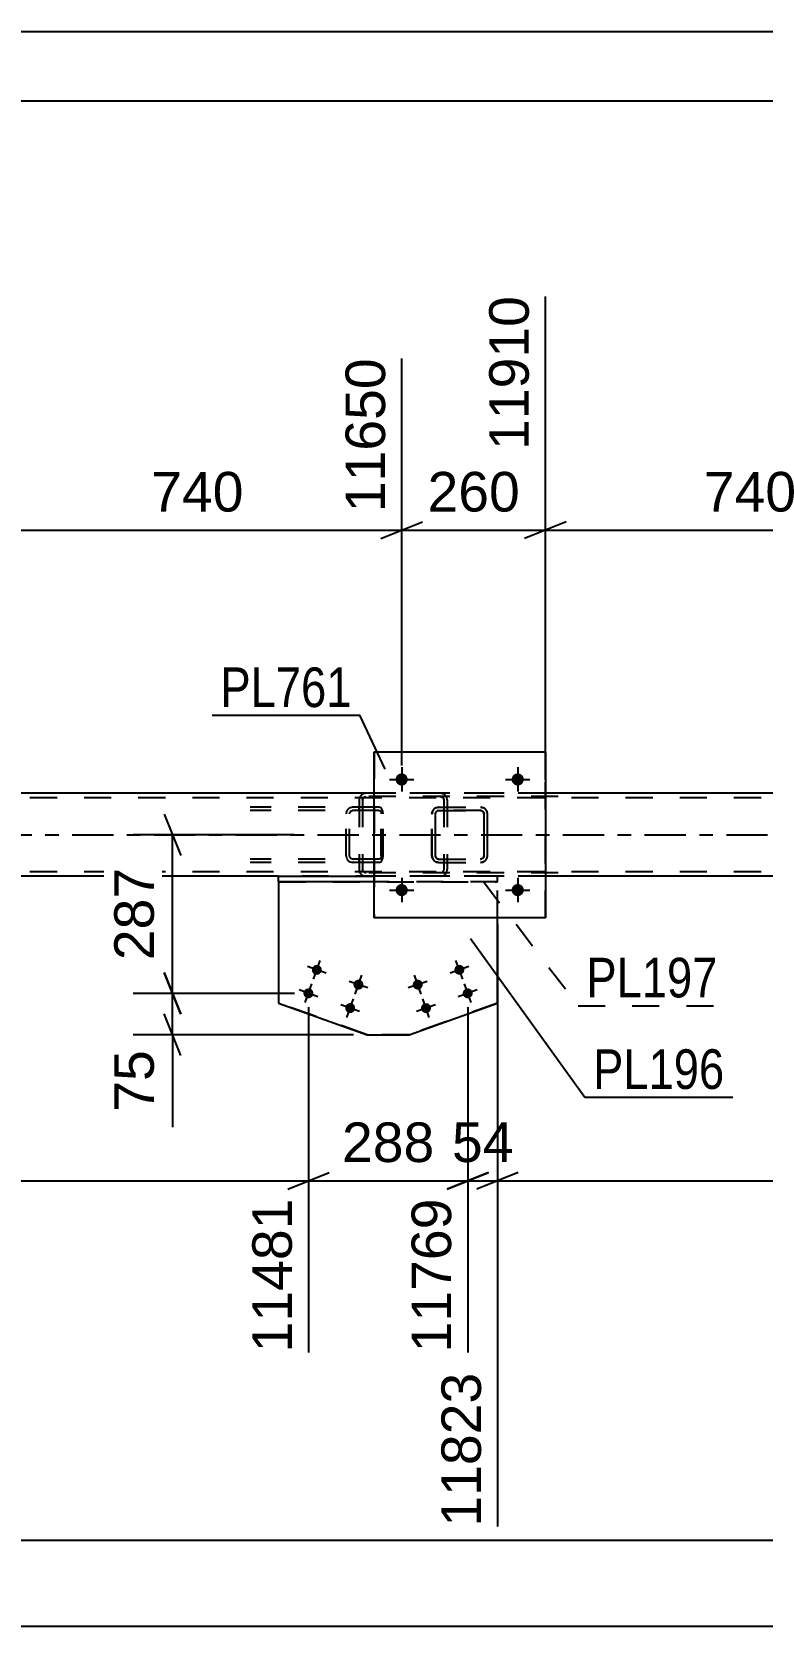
# Model space of a CAD drawing. Header units: millimetres. Extents: x -68 to 773, y -404 to 190.
# Drawn here: x 431.2 to 484, y 74.3 to 189.6 of the extents above; entities that cross this region are included whole.
import ezdxf

# ---------------------------------------------------------------- set-up
doc = ezdxf.new("R2010")
doc.units = ezdxf.units.MM
doc.linetypes.add('DXK_LINE_DOT2', pattern=[3.9198, 1.9599, -1.9599])
doc.linetypes.add('DXK_LINE_DOT3', pattern=[5.9187, 2.979, -0.9799, 0.9799, -0.9799])
doc.styles.add('Arial', font='ARIAL.TTF', dxfattribs={"height": 0.2})
doc.styles.add('Arial Narrow', font='ARIALN.TTF', dxfattribs={"height": 0.2})

# ---------------------------------------------------------------- blocks, each defined once
blk = doc.blocks.new('Unknown-318892922-1115')
at = {"color": 5, "linetype": 'Continuous'}
for p, q in [((773.35, 189.64), (-67.65, 189.64)), ((768.35, 184.64), (-62.65, 184.64))]:
    blk.add_line(p, q, dxfattribs=at)
blk = doc.blocks.new('Part-318892922-5512 - 5491')
at = {"color": 7, "linetype": 'DXK_LINE_DOT2'}
for p, q in [((456.31, 133.57), (446.96, 133.57)), ((456.31, 133.33), (446.96, 133.33)), ((453.93, 133.27), (453.9, 133.09)), ((453.9, 130.05), (453.9, 133.09)), ((454.15, 133.09), (454.17, 133.18)), ((454.15, 130.05), (454.15, 133.09)), ((454.17, 133.18), (454.22, 133.26)), ((454.4, 133.57), (454.21, 133.53)), ((454.22, 133.26), (454.3, 133.31)), ((454.3, 133.31), (454.4, 133.33)), ((454.85, 133.33), (454.85, 133.57)), ((456.41, 133.53), (456.31, 133.57)), ((456.31, 133.33), (456.36, 133.31)), ((456.36, 133.31), (456.41, 133.26)), ((456.5, 133.43), (456.41, 133.53)), ((456.41, 133.26), (456.44, 133.18)), ((456.44, 133.18), (456.45, 133.09)), ((456.45, 130.05), (456.45, 133.09)), ((456.56, 133.27), (456.5, 133.43)), ((456.58, 133.09), (456.56, 133.27)), ((456.58, 130.05), (456.58, 133.09)), ((456.31, 129.81), (446.96, 129.81)), ((456.31, 129.57), (446.96, 129.57)), ((453.9, 130.05), (453.93, 129.87)), ((454.17, 129.96), (454.15, 130.05)), ((454.22, 129.88), (454.17, 129.96)), ((454.21, 129.61), (454.4, 129.57)), ((454.3, 129.83), (454.22, 129.88)), ((454.4, 129.81), (454.3, 129.83)), ((454.85, 129.57), (454.85, 129.81)), ((456.36, 129.83), (456.31, 129.81)), ((456.31, 129.57), (456.41, 129.61)), ((456.41, 129.88), (456.36, 129.83)), ((456.44, 129.96), (456.41, 129.88)), ((456.41, 129.61), (456.5, 129.71)), ((456.45, 130.05), (456.44, 129.96)), ((456.5, 129.71), (456.56, 129.87)), ((456.56, 129.87), (456.58, 130.05))]:
    blk.add_line(p, q, dxfattribs=at)
for centre, start, end in [((454.39, 133.07), 111.1513, 156.1048), ((454.39, 130.06), 203.8952, 248.8487)]:
    blk.add_arc(centre, 0.492, start, end, dxfattribs=at)
blk = doc.blocks.new('Part-318892922-5693 - 5491')
at = {"color": 7, "linetype": 'DXK_LINE_DOT2'}
for p, q in [((454.88, 134.25), (454.85, 134.09)), ((454.85, 134.09), (454.85, 129.05)), ((454.88, 134.27), (454.88, 134.25)), ((455.1, 134.09), (455.12, 134.18)), ((455.1, 134.09), (455.1, 129.05)), ((455.12, 134.18), (455.18, 134.26)), ((455.36, 134.57), (455.16, 134.53)), ((455.18, 134.26), (455.26, 134.31)), ((455.26, 134.31), (455.36, 134.33)), ((469.26, 134.57), (455.36, 134.57)), ((469.26, 134.33), (455.36, 134.33)), ((460.92, 134.53), (460.72, 134.57)), ((460.72, 134.33), (460.82, 134.31)), ((460.82, 134.31), (460.9, 134.26)), ((460.9, 134.26), (460.96, 134.18)), ((460.96, 134.18), (460.98, 134.09)), ((460.98, 134.09), (460.98, 129.05)), ((461.23, 134.09), (461.19, 134.27)), ((461.23, 134.09), (461.23, 129.05)), ((454.85, 129.05), (454.86, 128.98)), ((454.86, 128.98), (454.88, 128.87)), ((455.11, 128.98), (455.1, 129.05)), ((455.12, 128.96), (455.11, 128.98)), ((455.18, 128.88), (455.12, 128.96)), ((455.16, 128.61), (455.36, 128.57)), ((455.26, 128.83), (455.18, 128.88)), ((455.36, 128.81), (455.26, 128.83)), ((469.26, 128.81), (455.36, 128.81)), ((469.26, 128.57), (455.36, 128.57)), ((460.82, 128.83), (460.72, 128.81)), ((460.72, 128.57), (460.92, 128.61)), ((460.9, 128.88), (460.82, 128.83)), ((460.96, 128.96), (460.9, 128.88)), ((460.98, 129.05), (460.96, 128.96)), ((461.19, 128.87), (461.23, 129.05))]:
    blk.add_line(p, q, dxfattribs=at)
for centre, start, end in [((455.34, 134.07), 110.7583, 155.68), ((460.74, 134.07), 24.32, 69.2417), ((455.34, 129.07), 204.32, 249.2417), ((460.74, 129.07), 290.7583, 335.68)]:
    blk.add_arc(centre, 0.496, start, end, dxfattribs=at)
blk = doc.blocks.new('Part-318892922-5683 - 5491')
at = {"color": 2, "linetype": 'Continuous'}
for p, q in [((455.93, 125.57), (455.93, 137.57)), ((455.93, 137.57), (455.93, 137.57)), ((455.93, 137.57), (468.33, 137.57)), ((468.33, 137.57), (468.33, 125.57)), ((455.93, 125.57), (455.93, 125.57)), ((468.33, 125.57), (455.93, 125.57))]:
    blk.add_line(p, q, dxfattribs=at)
at = {"color": 7, "linetype": 'DXK_LINE_DOT2'}
for p, q in [((455.93, 137.57), (455.93, 125.57)), ((455.93, 137.57), (455.93, 137.57)), ((468.33, 125.57), (468.33, 137.57)), ((455.93, 125.57), (455.93, 125.57))]:
    blk.add_line(p, q, dxfattribs=at)
blk = doc.blocks.new('Part-318892922-5593 - 5491')
at = {"color": 7, "linetype": 'DXK_LINE_DOT2'}
for p, q in [((460.12, 133.09), (460.16, 133.27)), ((460.12, 133.09), (460.13, 133.09)), ((460.12, 130.05), (460.12, 133.09)), ((460.17, 133.27), (460.13, 133.09)), ((460.13, 130.05), (460.13, 133.09)), ((460.38, 133.18), (460.36, 133.09)), ((460.37, 133.09), (460.36, 133.09)), ((460.36, 133.09), (460.36, 130.05)), ((460.37, 133.09), (460.39, 133.18)), ((460.37, 130.05), (460.37, 133.09)), ((460.44, 133.26), (460.38, 133.18)), ((460.39, 133.18), (460.44, 133.26)), ((460.42, 133.53), (460.6, 133.57)), ((460.61, 133.57), (460.43, 133.53)), ((460.44, 133.26), (460.52, 133.31)), ((460.51, 133.31), (460.44, 133.26)), ((460.6, 133.33), (460.51, 133.31)), ((460.52, 133.31), (460.61, 133.33)), ((460.61, 133.57), (460.6, 133.57)), ((460.6, 133.57), (463.64, 133.57)), ((460.6, 133.33), (460.61, 133.33)), ((463.64, 133.33), (460.6, 133.33)), ((460.61, 133.57), (463.65, 133.57)), ((460.61, 133.33), (463.65, 133.33)), ((463.64, 133.57), (463.65, 133.57)), ((463.64, 133.57), (463.83, 133.53)), ((463.65, 133.33), (463.64, 133.33)), ((463.74, 133.31), (463.64, 133.33)), ((463.83, 133.53), (463.65, 133.57)), ((463.65, 133.33), (463.74, 133.31)), ((463.74, 133.31), (463.74, 133.31)), ((463.74, 133.31), (463.82, 133.26)), ((463.81, 133.26), (463.74, 133.31)), ((463.87, 133.18), (463.81, 133.26)), ((463.82, 133.26), (463.87, 133.18)), ((463.87, 133.18), (463.89, 133.09)), ((463.88, 133.09), (463.87, 133.18)), ((463.89, 133.09), (463.88, 133.09)), ((463.88, 133.09), (463.88, 130.05)), ((463.89, 130.05), (463.89, 133.09)), ((464.09, 133.27), (464.12, 133.09)), ((464.13, 133.09), (464.09, 133.27)), ((464.13, 133.09), (464.12, 133.09)), ((464.12, 133.09), (464.12, 130.05)), ((464.13, 130.05), (464.13, 133.09)), ((460.13, 130.05), (460.12, 130.05)), ((460.16, 129.87), (460.12, 130.05)), ((460.13, 130.05), (460.17, 129.86)), ((460.36, 130.05), (460.37, 130.05)), ((460.36, 130.05), (460.38, 129.96)), ((460.39, 129.96), (460.37, 130.05)), ((460.38, 129.96), (460.44, 129.88)), ((460.44, 129.88), (460.39, 129.96)), ((460.42, 129.61), (460.43, 129.6)), ((460.6, 129.57), (460.42, 129.61)), ((460.43, 129.6), (460.61, 129.57)), ((460.52, 129.83), (460.44, 129.88)), ((460.44, 129.88), (460.51, 129.83)), ((460.51, 129.83), (460.6, 129.81)), ((460.61, 129.81), (460.52, 129.83)), ((460.61, 129.81), (460.6, 129.81)), ((460.6, 129.81), (463.64, 129.81)), ((460.61, 129.57), (460.6, 129.57)), ((460.6, 129.57), (463.64, 129.57)), ((460.61, 129.81), (463.65, 129.81)), ((460.61, 129.57), (463.65, 129.57)), ((463.64, 129.81), (463.74, 129.83)), ((463.64, 129.81), (463.65, 129.81)), ((463.83, 129.61), (463.64, 129.57)), ((463.64, 129.57), (463.65, 129.57)), ((463.74, 129.83), (463.65, 129.81)), ((463.65, 129.57), (463.83, 129.6)), ((463.82, 129.88), (463.74, 129.83)), ((463.74, 129.83), (463.81, 129.88)), ((463.81, 129.88), (463.87, 129.96)), ((463.87, 129.96), (463.82, 129.88)), ((463.89, 130.05), (463.87, 129.96)), ((463.87, 129.96), (463.88, 130.05)), ((463.88, 130.05), (463.89, 130.05)), ((464.12, 130.05), (464.09, 129.87)), ((464.09, 129.86), (464.13, 130.05)), ((464.12, 130.05), (464.13, 130.05))]:
    blk.add_line(p, q, dxfattribs=at)
at = {"color": 7, "linetype": 'DXK_LINE_DOT3'}
blk.add_line((462.13, 131.57), (462.12, 131.57), dxfattribs=at)
at = {"color": 7, "linetype": 'DXK_LINE_DOT2'}
for centre, start, end in [((460.6, 133.09), 112.5, 157.5), ((460.61, 133.09), 112.5, 157.5), ((463.64, 133.09), 22.5, 67.5), ((463.65, 133.09), 22.5, 67.5), ((460.6, 130.05), 202.5, 247.5), ((460.61, 130.05), 202.5, 247.5), ((463.64, 130.05), 292.5, 337.5), ((463.65, 130.05), 292.5, 337.5)]:
    blk.add_arc(centre, 0.48, start, end, dxfattribs=at)
blk = doc.blocks.new('Part-318892922-5745 - 5491')
at = {"color": 7, "linetype": 'DXK_LINE_DOT2'}
for p, q in [((668.17, 134.25), (7.94, 134.25)), ((468.33, 134.57), (455.93, 134.57)), ((668.17, 128.89), (7.94, 128.89)), ((468.33, 128.57), (449.02, 128.57))]:
    blk.add_line(p, q, dxfattribs=at)
at = {"color": 2, "linetype": 'Continuous'}
for p, q in [((455.93, 134.57), (428.34, 134.57)), ((495.93, 134.57), (468.33, 134.57)), ((449.02, 128.57), (428.34, 128.57)), ((495.93, 128.57), (468.33, 128.57))]:
    blk.add_line(p, q, dxfattribs=at)
at = {"color": 7, "linetype": 'DXK_LINE_DOT3'}
blk.add_line((7.94, 131.57), (668.17, 131.57), dxfattribs=at)
blk = doc.blocks.new('Bolt-318892922-5701 - 5491')
at = {"linetype": 'Continuous'}
for points in [[(457.49, 127.57), (457.5, 127.66), (457.53, 127.75), (457.57, 127.83), (457.64, 127.9), (457.71, 127.95), (457.79, 127.99), (457.88, 128.01), (457.98, 128.01), (458.07, 127.99), (458.15, 127.95), (458.22, 127.9), (458.29, 127.83), (458.33, 127.75), (458.36, 127.66), (458.37, 127.57), (458.36, 127.48), (458.33, 127.39), (458.29, 127.31), (458.22, 127.24), (458.15, 127.19), (458.07, 127.15), (457.98, 127.13), (457.88, 127.13), (457.79, 127.15), (457.71, 127.19), (457.64, 127.24), (457.57, 127.31), (457.53, 127.39), (457.5, 127.48)], [(465.89, 127.57), (465.9, 127.66), (465.93, 127.75), (465.97, 127.83), (466.04, 127.9), (466.11, 127.95), (466.19, 127.99), (466.28, 128.01), (466.38, 128.01), (466.47, 127.99), (466.55, 127.95), (466.62, 127.9), (466.69, 127.83), (466.73, 127.75), (466.76, 127.66), (466.77, 127.57), (466.76, 127.48), (466.73, 127.39), (466.69, 127.31), (466.62, 127.24), (466.55, 127.19), (466.47, 127.15), (466.38, 127.13), (466.28, 127.13), (466.19, 127.15), (466.11, 127.19), (466.04, 127.24), (465.97, 127.31), (465.93, 127.39), (465.9, 127.48)]]:
    blk.add_hatch(color=1, dxfattribs=at).paths.add_polyline_path(points)
at = {"color": 1, "linetype": 'Continuous'}
for p, q in [((457.93, 128.45), (457.93, 126.69)), ((466.33, 128.45), (466.33, 126.69)), ((457.05, 127.57), (458.81, 127.57)), ((465.45, 127.57), (467.21, 127.57))]:
    blk.add_line(p, q, dxfattribs=at)
blk = doc.blocks.new('Bolt-318892922-5702 - 5491')
at = {"linetype": 'Continuous'}
for points in [[(457.49, 135.57), (457.5, 135.66), (457.53, 135.75), (457.57, 135.83), (457.64, 135.9), (457.71, 135.95), (457.79, 135.99), (457.88, 136.01), (457.98, 136.01), (458.07, 135.99), (458.15, 135.95), (458.22, 135.9), (458.29, 135.83), (458.33, 135.75), (458.36, 135.66), (458.37, 135.57), (458.36, 135.48), (458.33, 135.39), (458.29, 135.31), (458.22, 135.24), (458.15, 135.19), (458.07, 135.15), (457.98, 135.13), (457.88, 135.13), (457.79, 135.15), (457.71, 135.19), (457.64, 135.24), (457.57, 135.31), (457.53, 135.39), (457.5, 135.48)], [(465.89, 135.57), (465.9, 135.66), (465.93, 135.75), (465.97, 135.83), (466.04, 135.9), (466.11, 135.95), (466.19, 135.99), (466.28, 136.01), (466.38, 136.01), (466.47, 135.99), (466.55, 135.95), (466.62, 135.9), (466.69, 135.83), (466.73, 135.75), (466.76, 135.66), (466.77, 135.57), (466.76, 135.48), (466.73, 135.39), (466.69, 135.31), (466.62, 135.24), (466.55, 135.19), (466.47, 135.15), (466.38, 135.13), (466.28, 135.13), (466.19, 135.15), (466.11, 135.19), (466.04, 135.24), (465.97, 135.31), (465.93, 135.39), (465.9, 135.48)]]:
    blk.add_hatch(color=1, dxfattribs=at).paths.add_polyline_path(points)
at = {"color": 1, "linetype": 'Continuous'}
for p, q in [((457.93, 136.45), (457.93, 134.69)), ((466.33, 136.45), (466.33, 134.69)), ((457.05, 135.57), (458.81, 135.57)), ((465.45, 135.57), (467.21, 135.57))]:
    blk.add_line(p, q, dxfattribs=at)
blk = doc.blocks.new('Part-318892922-5815 - 5491')
at = {"color": 2, "linetype": 'Continuous'}
for p, q in [((449.02, 128.17), (449.02, 119.39)), ((464.87, 119.39), (464.87, 125.57)), ((449.02, 119.39), (455.43, 117.11)), ((458.46, 117.11), (464.87, 119.39)), ((455.43, 117.11), (458.46, 117.11)), ((455.43, 117.11), (455.43, 117.11)), ((458.46, 117.11), (458.46, 117.11))]:
    blk.add_line(p, q, dxfattribs=at)
at = {"color": 7, "linetype": 'DXK_LINE_DOT2'}
for p, q in [((464.87, 128.17), (449.02, 128.17)), ((449.02, 128.17), (449.02, 128.17)), ((449.02, 128.17), (464.87, 128.17)), ((449.02, 128.17), (449.02, 128.17)), ((464.87, 125.57), (464.87, 128.17)), ((455.43, 117.11), (449.02, 119.39)), ((464.87, 119.39), (458.46, 117.11)), ((458.46, 117.11), (455.43, 117.11))]:
    blk.add_line(p, q, dxfattribs=at)
blk = doc.blocks.new('Part-318892922-5820 - 5491')
at = {"color": 2, "linetype": 'Continuous'}
for p, q in [((449.02, 128.17), (449.02, 128.57)), ((449.02, 128.57), (455.93, 128.57)), ((455.93, 128.17), (449.02, 128.17))]:
    blk.add_line(p, q, dxfattribs=at)
at = {"color": 7, "linetype": 'DXK_LINE_DOT2'}
for p, q in [((464.87, 128.57), (455.93, 128.57)), ((464.87, 128.17), (455.93, 128.17)), ((464.87, 128.17), (464.87, 128.57))]:
    blk.add_line(p, q, dxfattribs=at)
blk = doc.blocks.new('Bolt-318892922-5821 - 5491')
at = {"linetype": 'Continuous'}
for points in [[(451.78, 122.16), (451.86, 122.15), (451.93, 122.13), (452, 122.09), (452.05, 122.04), (452.1, 121.98), (452.13, 121.91), (452.14, 121.84), (452.14, 121.76), (452.13, 121.69), (452.1, 121.62), (452.05, 121.56), (452, 121.51), (451.93, 121.47), (451.86, 121.45), (451.78, 121.44), (451.71, 121.45), (451.64, 121.47), (451.57, 121.51), (451.52, 121.56), (451.47, 121.62), (451.44, 121.69), (451.43, 121.76), (451.43, 121.84), (451.44, 121.91), (451.47, 121.98), (451.52, 122.04), (451.57, 122.09), (451.64, 122.13), (451.71, 122.15)], [(454.8, 121.09), (454.87, 121.08), (454.95, 121.06), (455.01, 121.02), (455.07, 120.97), (455.11, 120.91), (455.14, 120.84), (455.16, 120.77), (455.16, 120.69), (455.14, 120.62), (455.11, 120.55), (455.07, 120.49), (455.01, 120.44), (454.95, 120.4), (454.87, 120.38), (454.8, 120.37), (454.72, 120.38), (454.65, 120.4), (454.59, 120.44), (454.53, 120.49), (454.49, 120.55), (454.46, 120.62), (454.44, 120.69), (454.44, 120.77), (454.46, 120.84), (454.49, 120.91), (454.53, 120.97), (454.59, 121.02), (454.65, 121.06), (454.72, 121.08)], [(451.18, 120.46), (451.26, 120.46), (451.33, 120.43), (451.39, 120.4), (451.45, 120.35), (451.49, 120.28), (451.52, 120.22), (451.54, 120.14), (451.54, 120.07), (451.52, 119.99), (451.49, 119.92), (451.45, 119.86), (451.39, 119.81), (451.33, 119.78), (451.26, 119.75), (451.18, 119.74), (451.11, 119.75), (451.04, 119.78), (450.97, 119.81), (450.91, 119.86), (450.87, 119.92), (450.84, 119.99), (450.82, 120.07), (450.82, 120.14), (450.84, 120.22), (450.87, 120.28), (450.91, 120.35), (450.97, 120.4), (451.04, 120.43), (451.11, 120.46)], [(454.2, 119.4), (454.27, 119.39), (454.34, 119.36), (454.41, 119.33), (454.47, 119.28), (454.51, 119.22), (454.54, 119.15), (454.56, 119.07), (454.56, 119), (454.54, 118.92), (454.51, 118.86), (454.47, 118.79), (454.41, 118.74), (454.34, 118.71), (454.27, 118.68), (454.2, 118.68), (454.12, 118.68), (454.05, 118.71), (453.99, 118.74), (453.93, 118.79), (453.89, 118.86), (453.86, 118.92), (453.84, 119), (453.84, 119.07), (453.86, 119.15), (453.89, 119.22), (453.93, 119.28), (453.99, 119.33), (454.05, 119.36), (454.12, 119.39)]]:
    blk.add_hatch(color=1, dxfattribs=at).paths.add_polyline_path(points)
at = {"color": 1, "linetype": 'Continuous'}
for p, q in [((451.54, 121.12), (452.02, 122.48)), ((452.46, 121.56), (451.11, 122.04)), ((454.56, 120.05), (455.04, 121.41)), ((451.86, 119.86), (450.5, 120.35)), ((450.94, 119.43), (451.42, 120.78)), ((455.48, 120.49), (454.12, 120.97)), ((454.88, 118.79), (453.52, 119.28)), ((453.96, 118.36), (454.44, 119.71))]:
    blk.add_line(p, q, dxfattribs=at)
blk = doc.blocks.new('Bolt-318892922-5822 - 5491')
at = {"linetype": 'Continuous'}
for points in [[(459.32, 120.45), (459.25, 120.41), (459.18, 120.38), (459.11, 120.37), (459.03, 120.38), (458.96, 120.4), (458.89, 120.43), (458.84, 120.48), (458.79, 120.54), (458.75, 120.6), (458.73, 120.67), (458.73, 120.75), (458.74, 120.82), (458.77, 120.89), (458.81, 120.96), (458.86, 121.01), (458.93, 121.05), (459, 121.08), (459.07, 121.09), (459.15, 121.09), (459.22, 121.07), (459.29, 121.03), (459.34, 120.99), (459.39, 120.93), (459.43, 120.86), (459.45, 120.79), (459.45, 120.71), (459.44, 120.64), (459.41, 120.57), (459.37, 120.51)], [(462.33, 121.52), (462.27, 121.48), (462.2, 121.45), (462.12, 121.44), (462.05, 121.45), (461.98, 121.47), (461.91, 121.5), (461.85, 121.55), (461.8, 121.61), (461.77, 121.67), (461.75, 121.74), (461.75, 121.82), (461.76, 121.89), (461.78, 121.96), (461.83, 122.03), (461.88, 122.08), (461.94, 122.12), (462.01, 122.15), (462.09, 122.16), (462.16, 122.16), (462.23, 122.14), (462.3, 122.1), (462.36, 122.06), (462.41, 122), (462.44, 121.93), (462.46, 121.86), (462.46, 121.78), (462.45, 121.71), (462.43, 121.64), (462.39, 121.58)], [(462.93, 119.83), (462.87, 119.78), (462.8, 119.76), (462.73, 119.75), (462.65, 119.75), (462.58, 119.77), (462.51, 119.8), (462.45, 119.85), (462.41, 119.91), (462.37, 119.98), (462.35, 120.05), (462.35, 120.12), (462.36, 120.2), (462.39, 120.27), (462.43, 120.33), (462.48, 120.38), (462.54, 120.43), (462.61, 120.45), (462.69, 120.46), (462.76, 120.46), (462.84, 120.44), (462.9, 120.41), (462.96, 120.36), (463.01, 120.3), (463.04, 120.23), (463.06, 120.16), (463.07, 120.09), (463.06, 120.01), (463.03, 119.94), (462.99, 119.88)], [(459.92, 118.76), (459.86, 118.71), (459.78, 118.69), (459.71, 118.68), (459.64, 118.68), (459.56, 118.7), (459.5, 118.73), (459.44, 118.78), (459.39, 118.84), (459.36, 118.91), (459.34, 118.98), (459.33, 119.05), (459.34, 119.13), (459.37, 119.2), (459.41, 119.26), (459.46, 119.31), (459.53, 119.36), (459.6, 119.38), (459.67, 119.39), (459.75, 119.39), (459.82, 119.37), (459.89, 119.34), (459.95, 119.29), (459.99, 119.23), (460.03, 119.16), (460.05, 119.09), (460.05, 119.02), (460.04, 118.94), (460.01, 118.87), (459.97, 118.81)]]:
    blk.add_hatch(color=1, dxfattribs=at).paths.add_polyline_path(points)
at = {"color": 1, "linetype": 'Continuous'}
for p, q in [((462.35, 121.12), (461.86, 122.48)), ((459.33, 120.05), (458.85, 121.41)), ((462.78, 122.04), (461.43, 121.56)), ((459.77, 120.97), (458.41, 120.49)), ((463.39, 120.35), (462.03, 119.86)), ((462.95, 119.43), (462.47, 120.78)), ((460.37, 119.28), (459.01, 118.79)), ((459.93, 118.36), (459.45, 119.71))]:
    blk.add_line(p, q, dxfattribs=at)
blk = doc.blocks.new('StraightDimension-318892922-6031 - 5491')
at = {"color": 7, "linetype": 'Continuous'}
for p, q in [((464.87, 125.13), (464.87, 81.53)), ((462.71, 119.1), (462.71, 94.13)), ((461.21, 105.95), (464.21, 107.15)), ((462.71, 106.55), (464.87, 106.55)), ((466.37, 107.15), (463.37, 105.95))]:
    blk.add_line(p, q, dxfattribs=at)
at = {"color": 0, "linetype": 'Continuous'}
blk.add_wipeout([(464.27, 93.25), (460.07, 93.25), (460.07, 80.93), (464.27, 80.93)], dxfattribs=at)
at = {"color": 3, "linetype": 'Continuous', "style": 'Arial'}
blk.add_text('11823', height=2.865, rotation=90.0002, dxfattribs=at).set_placement((463.67, 81.53))
at = {"color": 0}
blk.add_wipeout([(466.61, 107.3), (466.61, 111.5), (460.97, 111.5), (460.97, 107.3)], dxfattribs=at)
at = {"color": 3, "style": 'Arial'}
blk.add_text('54', height=2.865, dxfattribs=at).set_placement((461.57, 107.9))
blk = doc.blocks.new('StraightDimension-318892922-18368 - 5491')
at = {"color": 7, "linetype": 'Continuous'}
for p, q in [((468.33, 135.57), (468.33, 170.51)), ((457.93, 136.57), (457.93, 166.01)), ((456.43, 153), (459.43, 154.2)), ((457.93, 153.6), (468.33, 153.6)), ((469.83, 154.2), (466.83, 153))]:
    blk.add_line(p, q, dxfattribs=at)
at = {"color": 0}
blk.add_wipeout([(467.07, 154.35), (467.07, 158.55), (459.2, 158.55), (459.2, 154.35)], dxfattribs=at)
at = {"color": 3, "style": 'Arial'}
blk.add_text('260', height=2.865, dxfattribs=at).set_placement((459.8, 154.95))
at = {"color": 0, "linetype": 'Continuous'}
blk.add_wipeout([(467.73, 171.11), (463.53, 171.11), (463.53, 158.8), (467.73, 158.8)], dxfattribs=at)
at = {"color": 3, "linetype": 'Continuous', "style": 'Arial'}
blk.add_text('11910', height=2.865, rotation=90.0002, dxfattribs=at).set_placement((467.13, 159.4))
blk = doc.blocks.new('StraightDimension-318892922-6744 - 5491')
at = {"color": 7, "linetype": 'Continuous'}
blk.add_line((-4.16, 80.56), (668.17, 80.56), dxfattribs=at)
blk = doc.blocks.new('StraightDimension-318892922-5932 - 5491')
at = {"color": 7, "linetype": 'Continuous'}
for p, q in [((440.74, 121.6), (441.94, 118.6)), ((450.18, 120.1), (438.49, 120.1)), ((441.34, 117.11), (441.34, 120.1)), ((441.94, 115.61), (440.74, 118.61)), ((454.43, 117.11), (438.49, 117.11)), ((441.34, 117.11), (441.34, 110.42)), ((441.34, 117.11), (441.34, 110.42))]:
    blk.add_line(p, q, dxfattribs=at)
at = {"color": 0}
blk.add_wipeout([(440.59, 116.59), (436.39, 116.59), (436.39, 110.94), (440.59, 110.94)], dxfattribs=at)
at = {"color": 3, "style": 'Arial'}
blk.add_text('75', height=2.865, rotation=90.0002, dxfattribs=at).set_placement((439.99, 111.54))
blk = doc.blocks.new('StraightDimension-318892922-5942 - 5491')
at = {"color": 7, "linetype": 'Continuous'}
for p, q in [((440.74, 133.07), (441.94, 130.07)), ((450.18, 131.57), (438.49, 131.57)), ((441.34, 120.1), (441.34, 131.57)), ((441.94, 118.6), (440.74, 121.6)), ((450.18, 120.1), (438.49, 120.1))]:
    blk.add_line(p, q, dxfattribs=at)
at = {"color": 0}
blk.add_wipeout([(440.59, 129.77), (436.39, 129.77), (436.39, 121.9), (440.59, 121.9)], dxfattribs=at)
at = {"color": 3, "style": 'Arial'}
blk.add_text('287', height=2.865, rotation=90.0002, dxfattribs=at).set_placement((439.99, 122.5))
blk = doc.blocks.new('StraightDimension-318892922-6004 - 5491')
at = {"color": 7, "linetype": 'Continuous'}
for p, q in [((464.87, 125.13), (464.87, 81.53)), ((535.44, 116.62), (535.44, 94.13)), ((466.37, 107.15), (463.37, 105.95)), ((464.87, 106.55), (535.44, 106.55)), ((533.94, 105.95), (536.94, 107.15))]:
    blk.add_line(p, q, dxfattribs=at)
at = {"color": 0}
blk.add_wipeout([(505.2, 107.3), (505.2, 111.5), (495.11, 111.5), (495.11, 107.3)], dxfattribs=at)
at = {"color": 3, "style": 'Arial'}
blk.add_text('1764', height=2.865, dxfattribs=at).set_placement((495.71, 107.9))
at = {"color": 0, "linetype": 'Continuous'}
blk.add_wipeout([(534.84, 105.85), (530.64, 105.85), (530.64, 93.53), (534.84, 93.53)], dxfattribs=at)
at = {"color": 3, "linetype": 'Continuous', "style": 'Arial'}
blk.add_text('13587', height=2.865, rotation=90.0002, dxfattribs=at).set_placement((534.24, 94.13))
blk = doc.blocks.new('StraightDimension-318892922-6049 - 5491')
at = {"color": 7, "linetype": 'Continuous'}
for p, q in [((379.74, 125.74), (379.74, 86.15)), ((451.18, 119.1), (451.18, 94.13)), ((381.24, 107.15), (378.24, 105.95)), ((379.74, 106.55), (451.18, 106.55)), ((449.68, 105.95), (452.68, 107.15))]:
    blk.add_line(p, q, dxfattribs=at)
at = {"color": 0}
blk.add_wipeout([(420.51, 107.3), (420.51, 111.5), (410.41, 111.5), (410.41, 107.3)], dxfattribs=at)
at = {"color": 3, "style": 'Arial'}
blk.add_text('1786', height=2.865, dxfattribs=at).set_placement((411.01, 107.9))
at = {"color": 0, "linetype": 'Continuous'}
blk.add_wipeout([(450.58, 105.85), (446.38, 105.85), (446.38, 93.53), (450.58, 93.53)], dxfattribs=at)
at = {"color": 3, "linetype": 'Continuous', "style": 'Arial'}
blk.add_text('11481', height=2.865, rotation=90.0002, dxfattribs=at).set_placement((449.98, 94.13))
blk = doc.blocks.new('StraightDimension-318892922-6067 - 5491')
at = {"color": 7, "linetype": 'Continuous'}
for p, q in [((451.18, 119.1), (451.18, 94.13)), ((462.71, 119.1), (462.71, 94.13)), ((449.68, 105.95), (452.68, 107.15)), ((451.18, 106.55), (462.71, 106.55)), ((464.21, 107.15), (461.21, 105.95))]:
    blk.add_line(p, q, dxfattribs=at)
at = {"color": 0}
blk.add_wipeout([(460.88, 107.3), (460.88, 111.5), (453.01, 111.5), (453.01, 107.3)], dxfattribs=at)
at = {"color": 0, "linetype": 'Continuous'}
blk.add_wipeout([(462.11, 105.85), (457.91, 105.85), (457.91, 93.53), (462.11, 93.53)], dxfattribs=at)
at = {"color": 3, "style": 'Arial'}
blk.add_text('288', height=2.865, dxfattribs=at).set_placement((453.61, 107.9))
at = {"color": 3, "linetype": 'Continuous', "style": 'Arial'}
blk.add_text('11769', height=2.865, rotation=90.0002, dxfattribs=at).set_placement((461.51, 94.13))
blk = doc.blocks.new('StraightDimension-318892922-6295 - 5491')
at = {"color": 7, "linetype": 'Continuous'}
blk.add_line((-4.96, 74.34), (668.97, 74.34), dxfattribs=at)
blk = doc.blocks.new('StraightDimension-318892922-18367 - 5491')
at = {"color": 7, "linetype": 'Continuous'}
for p, q in [((468.33, 135.57), (468.33, 170.51)), ((497.93, 136.57), (497.93, 166.01)), ((469.83, 154.2), (466.83, 153)), ((468.33, 153.6), (497.93, 153.6)), ((496.43, 153), (499.43, 154.2))]:
    blk.add_line(p, q, dxfattribs=at)
at = {"color": 0}
blk.add_wipeout([(487.07, 154.35), (487.07, 158.55), (479.2, 158.55), (479.2, 154.35)], dxfattribs=at)
at = {"color": 3, "style": 'Arial'}
blk.add_text('740', height=2.865, dxfattribs=at).set_placement((479.8, 154.95))
at = {"color": 0, "linetype": 'Continuous'}
blk.add_wipeout([(497.33, 166.61), (493.13, 166.61), (493.13, 154.3), (497.33, 154.3)], dxfattribs=at)
at = {"color": 3, "linetype": 'Continuous', "style": 'Arial'}
blk.add_text('12650', height=2.865, rotation=90.0002, dxfattribs=at).set_placement((496.73, 154.9))
blk = doc.blocks.new('StraightDimension-318892922-18369 - 5491')
at = {"color": 7, "linetype": 'Continuous'}
for p, q in [((428.34, 135.57), (428.34, 170.51)), ((457.93, 136.57), (457.93, 166.01)), ((429.84, 154.2), (426.84, 153)), ((428.34, 153.6), (457.93, 153.6)), ((456.43, 153), (459.43, 154.2))]:
    blk.add_line(p, q, dxfattribs=at)
at = {"color": 0}
blk.add_wipeout([(447.07, 154.35), (447.07, 158.55), (439.2, 158.55), (439.2, 154.35)], dxfattribs=at)
at = {"color": 3, "style": 'Arial'}
blk.add_text('740', height=2.865, dxfattribs=at).set_placement((439.8, 154.95))
at = {"color": 0, "linetype": 'Continuous'}
blk.add_wipeout([(457.33, 166.61), (453.13, 166.61), (453.13, 154.3), (457.33, 154.3)], dxfattribs=at)
at = {"color": 3, "linetype": 'Continuous', "style": 'Arial'}
blk.add_text('11650', height=2.865, rotation=90.0002, dxfattribs=at).set_placement((456.73, 154.9))
blk = doc.blocks.new('Mark-318892922-5679 - 5491')
at = {"color": 30, "linetype": 'Continuous'}
for p in [(444.21, 140.21), (456.74, 136.31)]:
    blk.add_line(p, (454.91, 140.21), dxfattribs=at)
at = {"color": 0}
blk.add_wipeout([(454.31, 140.81), (454.31, 143.81), (444.81, 143.81), (444.81, 140.81)], dxfattribs=at)
blk.add_wipeout([(454.31, 140.81), (454.31, 143.81), (444.81, 143.81), (444.81, 140.81)], dxfattribs=at)
at = {"color": 3, "style": 'Arial Narrow'}
blk.add_text('PL761', height=2.863, dxfattribs=at).set_placement((444.81, 140.81))
blk = doc.blocks.new('Mark-318892922-5811 - 5491')
at = {"color": 30, "linetype": 'Continuous'}
for p, q in [((462.9, 124.08), (471.19, 112.59)), ((471.19, 112.59), (481.89, 112.59))]:
    blk.add_line(p, q, dxfattribs=at)
at = {"color": 0}
blk.add_wipeout([(481.29, 113.19), (481.29, 116.19), (471.79, 116.19), (471.79, 113.19)], dxfattribs=at)
blk.add_wipeout([(481.29, 113.19), (481.29, 116.19), (471.79, 116.19), (471.79, 113.19)], dxfattribs=at)
at = {"color": 3, "style": 'Arial Narrow'}
blk.add_text('PL196', height=2.863, dxfattribs=at).set_placement((471.79, 113.19))
blk = doc.blocks.new('Mark-318892922-5816 - 5491')
at = {"color": 30, "linetype": 'DXK_LINE_DOT2'}
for p, q in [((463.83, 128.21), (470.7, 119.21)), ((470.7, 119.21), (481.41, 119.21))]:
    blk.add_line(p, q, dxfattribs=at)
at = {"color": 0}
blk.add_wipeout([(480.81, 119.81), (480.81, 122.81), (471.3, 122.81), (471.3, 119.81)], dxfattribs=at)
blk.add_wipeout([(480.81, 119.81), (480.81, 122.81), (471.3, 122.81), (471.3, 119.81)], dxfattribs=at)
at = {"color": 3, "style": 'Arial Narrow'}
blk.add_text('PL197', height=2.863, dxfattribs=at).set_placement((471.3, 119.81))

msp = doc.modelspace()

# ---------------------------------------------------------------- block references
for name in ['Unknown-318892922-1115', 'Part-318892922-5683 - 5491', 'Bolt-318892922-5702 - 5491', 'Part-318892922-5745 - 5491', 'Part-318892922-5693 - 5491', 'Part-318892922-5512 - 5491', 'Part-318892922-5593 - 5491', 'Part-318892922-5820 - 5491', 'Part-318892922-5815 - 5491', 'Bolt-318892922-5701 - 5491', 'Bolt-318892922-5821 - 5491', 'Bolt-318892922-5822 - 5491']:
    msp.add_blockref(name, (0, 0))

# ---------------------------------------------------------------- next in the draw order: block references
for name in ['StraightDimension-318892922-18368 - 5491', 'StraightDimension-318892922-6031 - 5491']:
    msp.add_blockref(name, (0, 0))

# ---------------------------------------------------------------- next in the draw order: block references
for name in ['StraightDimension-318892922-18369 - 5491', 'StraightDimension-318892922-18367 - 5491', 'StraightDimension-318892922-6744 - 5491']:
    msp.add_blockref(name, (0, 0))

# ---------------------------------------------------------------- next in the draw order: block references
for name in ['Mark-318892922-5679 - 5491', 'StraightDimension-318892922-6004 - 5491', 'StraightDimension-318892922-5932 - 5491']:
    msp.add_blockref(name, (0, 0))

# ---------------------------------------------------------------- next in the draw order: block references
msp.add_blockref('StraightDimension-318892922-5942 - 5491', (0, 0))

# ---------------------------------------------------------------- next in the draw order: block references
msp.add_blockref('StraightDimension-318892922-6049 - 5491', (0, 0))

# ---------------------------------------------------------------- next in the draw order: block references
msp.add_blockref('StraightDimension-318892922-6067 - 5491', (0, 0))

# ---------------------------------------------------------------- next in the draw order: block references
msp.add_blockref('StraightDimension-318892922-6295 - 5491', (0, 0))

# ---------------------------------------------------------------- next in the draw order: block references
msp.add_blockref('Mark-318892922-5811 - 5491', (0, 0))

# ---------------------------------------------------------------- next in the draw order: block references
msp.add_blockref('Mark-318892922-5816 - 5491', (0, 0))

doc.saveas('drawing.dxf')
